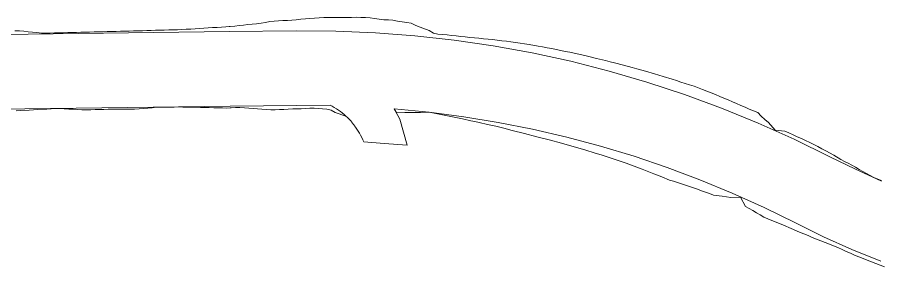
# Model space of a CAD drawing. Header units: inches. Extents: x 704148 to 723432, y 7075344 to 7101810.
# Drawn here: x 715068.3 to 715264.9, y 7083403.8 to 7083460.7 of the extents above; entities that cross this region are included whole.
import ezdxf

# ---------------------------------------------------------------- set-up
doc = ezdxf.new("R2010")
doc.units = ezdxf.units.IN
doc.header["$MEASUREMENT"] = 0
doc.layers.add('gisdb.gisadmin', color=7, linetype='Continuous', lineweight=9, true_color=0xccf5fc)

msp = doc.modelspace()

# ---------------------------------------------------------------- linework, layer by layer
at = {"layer": 'gisdb.gisadmin'}
for points in [[(715067.7743, 7083457.6144), (715068.7751, 7083457.5583), (715069.7761, 7083457.4853), (715070.7775, 7083457.3857), (715071.7789, 7083457.2868), (715072.7803, 7083457.1884), (715073.7817, 7083457.0906), (715074.7825, 7083457.0335), (715075.7821, 7083457.0747), (715076.7817, 7083457.1129), (715077.7813, 7083457.1472), (715078.7811, 7083457.1713), (715079.7809, 7083457.1916), (715080.7807, 7083457.2124), (715081.7805, 7083457.2338), (715082.7799, 7083457.2859), (715083.7794, 7083457.3291), (715084.7796, 7083457.321), (715085.7795, 7083457.3328), (715086.7793, 7083457.3583), (715087.779, 7083457.3845), (715088.7788, 7083457.4108), (715089.7785, 7083457.4364), (715090.7783, 7083457.4627), (715091.778, 7083457.4895), (715092.7777, 7083457.5169), (715093.7774, 7083457.545), (715094.7771, 7083457.5734), (715095.7769, 7083457.6018), (715096.7766, 7083457.6302), (715097.7763, 7083457.6585), (715098.776, 7083457.6869), (715099.7757, 7083457.7153), (715100.7754, 7083457.7437), (715101.7751, 7083457.7721), (715102.7748, 7083457.8004), (715103.7746, 7083457.8288), (715104.7743, 7083457.8572), (715105.774, 7083457.8867), (715106.7731, 7083457.9605), (715107.7726, 7083458.0073), (715108.7717, 7083458.0758), (715109.7708, 7083458.1528), (715110.7701, 7083458.2122), (715111.7695, 7083458.2693), (715112.7688, 7083458.3239), (715113.7683, 7083458.3722), (715114.7673, 7083458.4521), (715115.7665, 7083458.5165), (715116.5257, 7083458.5557), (715116.7941, 7083458.5674), (715117.7931, 7083458.6619), (715118.7919, 7083458.7863), (715119.7906, 7083458.9108), (715120.7894, 7083459.0353), (715121.7885, 7083459.1229), (715122.7877, 7083459.2061), (715123.7863, 7083459.3358), (715124.7845, 7083459.5176), (715125.7823, 7083459.731), (715126.7814, 7083459.8151), (715127.7809, 7083459.8714), (715128.7804, 7083459.9277), (715129.7798, 7083459.984), (715130.7793, 7083460.0403), (715131.7952, 7083460.0976), (715132.826, 7083460.2193), (715133.8749, 7083460.3513), (715134.9248, 7083460.4261), (715135.9753, 7083460.4996), (715137.0265, 7083460.575), (715138.0781, 7083460.6359), (715139.1295, 7083460.6498), (715140.1811, 7083460.6576), (715141.2329, 7083460.6689), (715142.2847, 7083460.6666), (715143.3362, 7083460.6487), (715144.3876, 7083460.6257), (715145.4431, 7083460.696), (715146.4934, 7083460.6337), (715147.5453, 7083460.6069), (715148.5976, 7083460.5825), (715149.6426, 7083460.4264), (715150.6852, 7083460.2438), (715151.7308, 7083460.1226), (715152.7825, 7083460.0931), (715153.8293, 7083459.9943), (715154.871, 7083459.831), (715155.9101, 7083459.6448), (715156.9488, 7083459.4621), (715157.9903, 7083459.3202), (715158.9952, 7083458.7912), (715160.0156, 7083458.4563), (715161.0286, 7083458.0665), (715161.4447, 7083457.9032), (715162.0385, 7083457.6702), (715163.0215, 7083457.0493), (715164.0473, 7083456.8406), (715165.0859, 7083456.7473), (715166.1243, 7083456.6497), (715167.1623, 7083456.5476), (715168.2, 7083456.4412), (715169.2373, 7083456.3303), (715170.2743, 7083456.215), (715171.3108, 7083456.0953), (715172.3513, 7083456.0012), (715173.3917, 7083455.9033), (715174.4319, 7083455.8011), (715175.4719, 7083455.6944), (715176.5116, 7083455.5835), (715177.5511, 7083455.4681), (715178.5903, 7083455.3484), (715179.6323, 7083455.2418), (715180.6716, 7083455.1172), (715181.7078, 7083454.973), (715182.743, 7083454.821), (715183.7777, 7083454.665), (715184.8087, 7083454.4883), (715186.8687, 7083454.1223), (715187.8977, 7083453.933), (715188.9261, 7083453.7395), (715189.9537, 7083453.5418), (715190.9805, 7083453.3393), (715192.0058, 7083453.1294), (715193.0303, 7083452.9153), (715194.054, 7083452.6971), (715195.0769, 7083452.4749), (715196.099, 7083452.2485), (715197.1202, 7083452.018), (715198.1406, 7083451.7834), (715200.1787, 7083451.302), (715202.2132, 7083450.8043), (715203.229, 7083450.5493), (715204.2439, 7083450.2902), (715206.2708, 7083449.7599), (715208.2936, 7083449.2133), (715209.3035, 7083448.934), (715211.32, 7083448.3631), (715213.3323, 7083447.7761), (715214.3367, 7083447.4765), (715215.34, 7083447.173), (715217.3432, 7083446.5537), (715218.343, 7083446.2381), (715219.3417, 7083445.9185), (715220.3453, 7083445.6129), (715221.3506, 7083445.311), (715222.3549, 7083445.005), (715224.2978, 7083444.2094), (715225.2687, 7083443.8119), (715227.2192, 7083443.0417), (715228.1913, 7083442.6489), (715229.1581, 7083442.243), (715230.1232, 7083441.8334), (715231.0866, 7083441.4201), (715232.0482, 7083441.003), (715233.0134, 7083440.5952), (715233.9797, 7083440.1907), (715234.9354, 7083439.7604), (715235.9084, 7083439.3723), (715236.8784, 7083438.9765), (715237.6569, 7083438.1343), (715238.4734, 7083437.3891), (715239.2939, 7083436.6601), (715240.8184, 7083434.962), (715242.9958, 7083434.7255), (715243.9497, 7083434.3061), (715244.9019, 7083433.8827), (715245.8521, 7083433.4547), (715246.7993, 7083433.02), (715247.744, 7083432.5798), (715248.687, 7083432.1359), (715249.6283, 7083431.6882), (715250.5533, 7083431.2077), (715251.4674, 7083430.7056), (715252.3797, 7083430.2008), (715254.1426, 7083429.2135), (715255.8015, 7083428.2911), (715256.6348, 7083427.8362), (715257.4705, 7083427.3854), (715258.3088, 7083426.9389), (715259.1495, 7083426.4967), (715259.9554, 7083425.9789), (715260.7956, 7083425.5326), (715261.6299, 7083425.0719), (715262.4595, 7083424.5989), (715263.3164, 7083424.1852), (715264.1772, 7083423.7799), (715265.0679, 7083423.4434)], [(715265.0186, 7083423.3527), (715259.086, 7083426.0256), (715253.2483, 7083428.8998), (715245.1733, 7083432.8732), (715236.9654, 7083436.5645), (715228.6346, 7083439.9691), (715220.1908, 7083443.083), (715211.6441, 7083445.9025), (715203.0049, 7083448.4242), (715194.2835, 7083450.645), (715185.4905, 7083452.5623), (715176.6362, 7083454.1738), (715167.7314, 7083455.4775), (715158.7868, 7083456.4719), (715149.8132, 7083457.1558), (715140.8212, 7083457.5283), (715131.8217, 7083457.5891), (715116.5531, 7083457.4276), (714893.2463, 7083454.4859)], [(714893.2463, 7083454.4859), (715116.5531, 7083457.4276), (715131.8217, 7083457.5891), (715140.8212, 7083457.5283), (715149.8132, 7083457.1558), (715158.7868, 7083456.4719), (715167.7314, 7083455.4775), (715176.6362, 7083454.1738), (715185.4905, 7083452.5623), (715194.2835, 7083450.645), (715203.0049, 7083448.4242), (715211.6441, 7083445.9025), (715220.1908, 7083443.083), (715228.6346, 7083439.9691), (715236.9654, 7083436.5645), (715245.1733, 7083432.8732), (715253.2483, 7083428.8998), (715259.086, 7083426.0256), (715265.0186, 7083423.3527)], [(714894.6091, 7083437.5024), (715116.755, 7083440.4287), (715139.4977, 7083440.6693), (715139.9873, 7083440.4109), (715140.4675, 7083440.1358), (715140.938, 7083439.8441), (715141.3981, 7083439.5364), (715141.8473, 7083439.2129), (715142.2851, 7083438.8741), (715142.7108, 7083438.5204), (715143.1241, 7083438.1522), (715140.6824, 7083438.9629), (715139.729, 7083439.4959), (715138.7666, 7083439.7441), (715137.7997, 7083439.7956), (715136.8327, 7083439.8653), (715135.8654, 7083439.99), (715135.8667, 7083439.9465), (715135.7429, 7083439.9873), (715134.8971, 7083439.9682), (715133.929, 7083439.8894), (715132.9614, 7083439.8394), (715131.9933, 7083439.8145), (715130.9937, 7083439.7729), (715129.9941, 7083439.7317), (715128.9944, 7083439.6905), (715127.9949, 7083439.6452), (715126.9954, 7083439.589), (715125.9957, 7083439.5526), (715124.9949, 7083439.6268), (715123.994, 7083439.701), (715122.9932, 7083439.7753), (715121.9924, 7083439.8495), (715120.9913, 7083439.944), (715119.9902, 7083440.0406), (715118.9891, 7083440.1376), (715117.9892, 7083440.1233), (715116.99, 7083440.0442), (715116.7698, 7083440.0254), (715116.0107, 7083439.9789), (715115.0103, 7083440.0038), (715114.0099, 7083440.0288), (715113.0095, 7083440.0537), (715112.0091, 7083440.0786), (715111.0087, 7083440.1035), (715110.0083, 7083440.1285), (715109.0078, 7083440.1534), (715107.007, 7083440.2033), (715106.0067, 7083440.2175), (715105.5463, 7083440.2371), (715105.0061, 7083440.26), (715104.0065, 7083440.2187), (715103.9981, 7083440.2182), (715103.0073, 7083440.1548), (715102.0069, 7083440.1784), (715101.6627, 7083440.1896), (715101.0064, 7083440.211), (715100.3347, 7083440.1734), (715100.007, 7083440.1551), (715099.008, 7083440.0733), (715098.009, 7083439.9916), (715097.01, 7083439.9098), (715096.011, 7083439.8281), (715095.012, 7083439.7463), (715094.0122, 7083439.7248), (715093.0121, 7083439.7256), (715092.012, 7083439.7273), (715091.0119, 7083439.7298), (715090.0117, 7083439.7331), (715089.0118, 7083439.7183), (715088.0122, 7083439.6835), (715087.0121, 7083439.6872), (715086.0125, 7083439.6476), (715085.013, 7083439.6066), (715084.0134, 7083439.5697), (715083.0128, 7083439.6059), (715081.0114, 7083439.6972), (715080.0109, 7083439.7282), (715079.0099, 7083439.7994), (715078.0089, 7083439.8716), (715077.3421, 7083439.8927), (715077.0084, 7083439.9032), (715076.7379, 7083439.8853), (715076.0091, 7083439.837), (715075.0099, 7083439.7717), (715074.0107, 7083439.7073), (715073.0114, 7083439.6438), (715072.0122, 7083439.5812), (715071.0129, 7083439.5195), (715069.0143, 7083439.3987), (715068.0149, 7083439.3504)], [(715264.8595, 7083405.047), (715258.3013, 7083407.7361), (715251.8387, 7083410.6478), (715245.4796, 7083413.7787), (715238.333, 7083417.3034), (715231.0745, 7083420.5915), (715223.7121, 7083423.6396), (715216.2535, 7083426.4444), (715208.7069, 7083429.0028), (715201.0803, 7083431.312), (715193.3821, 7083433.3697), (715185.6204, 7083435.1735), (715177.8038, 7083436.7216), (715169.9405, 7083438.0122), (715162.0391, 7083439.044), (715154.1078, 7083439.8158), (715155.3539, 7083437.4852), (715157.0613, 7083431.5233), (715151.8391, 7083431.9148), (715147.1577, 7083432.2658), (715146.9456, 7083432.777), (715146.716, 7083433.2807), (715146.4691, 7083433.7761), (715146.2052, 7083434.2627), (715146.0887, 7083434.4609), (715145.9246, 7083434.7399), (715145.9236, 7083434.7415), (715145.6277, 7083435.207), (715145.3157, 7083435.6623), (715145.3148, 7083435.6637), (715145.101, 7083435.9537), (715144.9863, 7083436.1092), (715144.8639, 7083436.2637), (715144.6426, 7083436.5431), (715144.4032, 7083436.8247), (715144.2841, 7083436.9648), (715143.9112, 7083437.3739), (715143.6308, 7083437.661), (715143.5244, 7083437.7699), (715143.4534, 7083437.8377), (715143.1241, 7083438.1522), (715142.7108, 7083438.5204), (715142.2851, 7083438.8741), (715141.8473, 7083439.2129), (715141.3981, 7083439.5364), (715140.938, 7083439.8441), (715140.4675, 7083440.1358), (715139.9873, 7083440.4109), (715139.4977, 7083440.6693), (715116.755, 7083440.4287), (714894.6091, 7083437.5024)], [(715265.6808, 7083403.7985), (715264.7106, 7083404.1755), (715263.7445, 7083404.5627), (715262.777, 7083404.9463), (715261.7989, 7083405.3041), (715260.824, 7083405.6704), (715259.8564, 7083406.0553), (715258.9011, 7083406.4694), (715257.9478, 7083406.888), (715256.9965, 7083407.3111), (715256.0473, 7083407.7387), (715255.1002, 7083408.1707), (715254.1282, 7083408.548), (715253.1567, 7083408.9274), (715252.1864, 7083409.3111), (715251.2176, 7083409.6992), (715250.25, 7083410.0915), (715249.2839, 7083410.4882), (715248.3192, 7083410.8892), (715247.3559, 7083411.2945), (715246.394, 7083411.704), (715244.4965, 7083412.5243), (715242.7164, 7083413.2782), (715241.824, 7083413.6486), (715240.0347, 7083414.3768), (715239.1382, 7083414.7351), (715238.244, 7083415.0971), (715237.4209, 7083415.6085), (715236.5948, 7083416.1156), (715235.7658, 7083416.6184), (715234.91, 7083417.0648), (715234.0715, 7083417.5505), (715232.9152, 7083419.7017), (715230.7612, 7083419.6135), (715228.7783, 7083419.8902), (715226.8013, 7083420.1594), (715225.8964, 7083420.4897), (715224.0838, 7083421.1409), (715223.1747, 7083421.4581), (715221.3546, 7083422.0854), (715219.5299, 7083422.697), (715217.6988, 7083423.288), (715216.7728, 7083423.5534), (715214.9956, 7083424.29), (715213.2119, 7083425.0126), (715210.5243, 7083426.0701), (715208.7247, 7083426.7574), (715206.919, 7083427.4305), (715205.0957, 7083428.0513), (715203.2651, 7083428.6515), (715201.4295, 7083429.2372), (715199.589, 7083429.8085), (715197.7437, 7083430.3653), (715195.8937, 7083430.9075), (715194.0391, 7083431.4353), (715192.18, 7083431.9484), (715189.3885, 7083432.7136), (715186.5908, 7083433.4627), (715183.785, 7083434.1879), (715180.9739, 7083434.9036), (715179.0965, 7083435.3739), (715177.2145, 7083435.8296), (715175.3282, 7083436.271), (715173.4376, 7083436.6977), (715172.4907, 7083436.9057), (715171.5428, 7083437.11), (715169.6441, 7083437.5076), (715167.7413, 7083437.8905), (715165.836, 7083438.268), (715163.9311, 7083438.6661), (715162.0391, 7083439.044), (715169.9405, 7083438.0122), (715177.8038, 7083436.7216), (715185.6204, 7083435.1735), (715193.3821, 7083433.3697), (715201.0803, 7083431.312), (715208.7069, 7083429.0028), (715216.2535, 7083426.4444), (715223.7121, 7083423.6396), (715231.0745, 7083420.5915), (715238.333, 7083417.3034), (715245.4796, 7083413.7787), (715251.8387, 7083410.6478), (715258.3013, 7083407.7361), (715264.8595, 7083405.047)]]:
    msp.add_lwpolyline(points, dxfattribs=at)
msp.add_lwpolyline([(715154.1078, 7083439.8158), (715162.0391, 7083439.044), (715161.0413, 7083439.0142), (715160.064, 7083438.9987), (715159.0876, 7083438.9818), (715158.1155, 7083439.0004), (715157.1423, 7083439.0012), (715156.5455, 7083439.0031), (715154.534, 7083439.0189)], close=True, dxfattribs=at)

doc.saveas('drawing.dxf')
